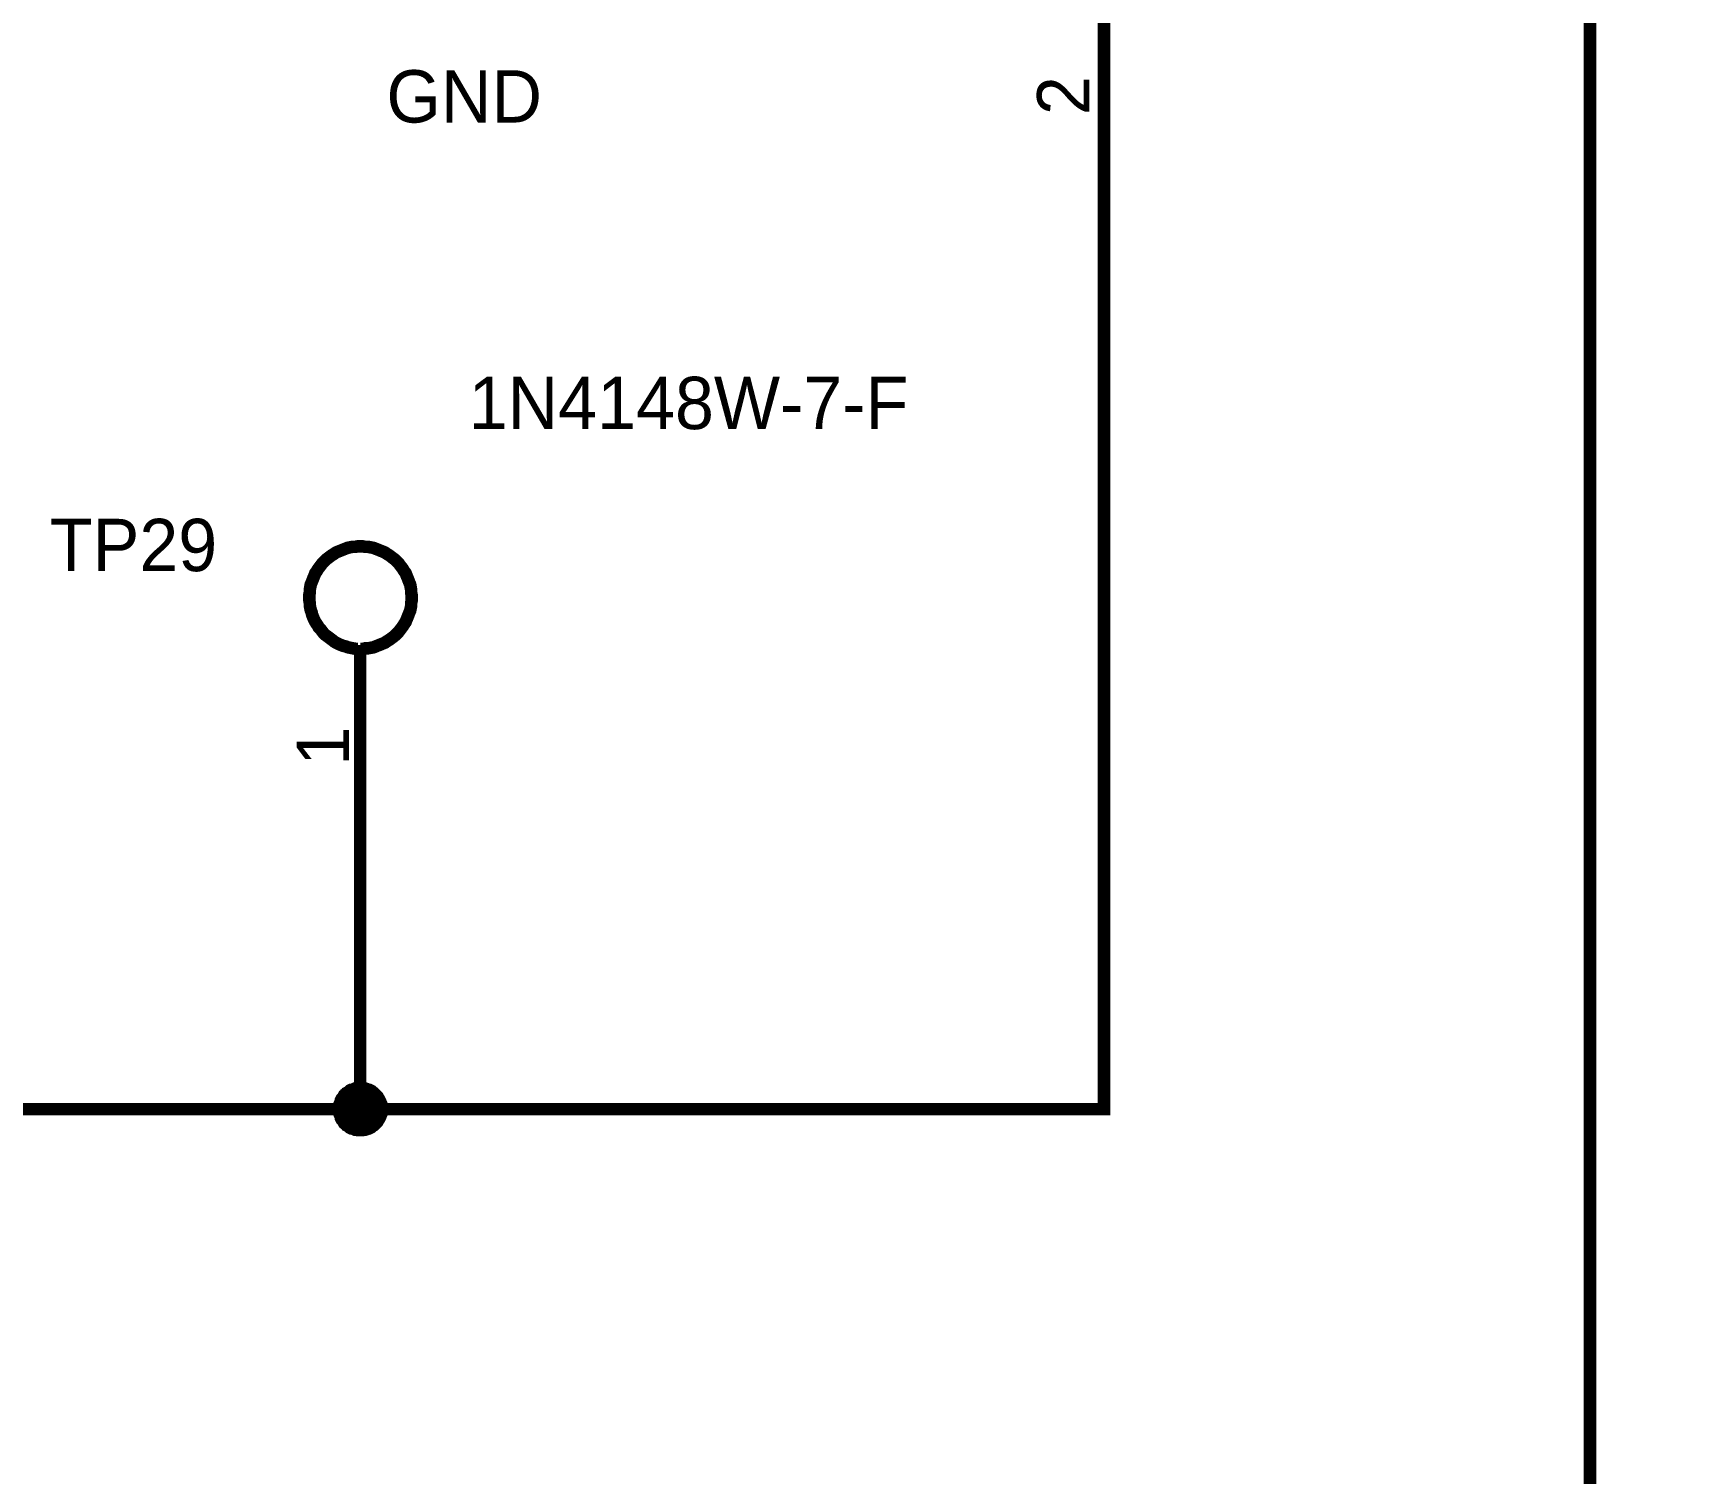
# Model space of a CAD drawing. Header units: millimetres. Extents: x 0 to 800, y 0 to 567.
# Drawn here: x 179.87 to 219.66, y 259.7 to 294.22 of the extents above; entities that cross this region are included whole.
import ezdxf

# ---------------------------------------------------------------- set-up
doc = ezdxf.new("R2010")
doc.units = ezdxf.units.MM
doc.layers.add('Sheet', color=255, linetype='Continuous')

msp = doc.modelspace()

# ---------------------------------------------------------------- linework, layer by layer
at = {"layer": 'Sheet'}
for points, const_width in [([(225.045, 313.392), (225.045, 308.935), (217.172, 308.935), (217.172, 308.857), (217.172, 258.056), (217.172, 241), (222.01, 241)], 0.3), ([(205.524, 295.283), (205.524, 290.21)], 0.3), ([(178.018, 265.649), (178.018, 268.438), (178.018, 268.438), (187.705, 268.438), (205.524, 268.438), (205.524, 290.21)], 0.3), ([(187.705, 281.922), (187.638, 281.922), (187.582, 281.911), (187.515, 281.911), (187.459, 281.9), (187.403, 281.888), (187.347, 281.866), (187.291, 281.844), (187.235, 281.821), (187.179, 281.799), (187.123, 281.776), (187.078, 281.743), (187.022, 281.709), (186.977, 281.676), (186.933, 281.642), (186.888, 281.608), (186.843, 281.564), (186.798, 281.519), (186.765, 281.474), (186.731, 281.429), (186.697, 281.385), (186.664, 281.329), (186.63, 281.284), (186.608, 281.228), (186.585, 281.172), (186.563, 281.116), (186.541, 281.06), (186.518, 281.004), (186.507, 280.937), (186.496, 280.881), (186.496, 280.813), (186.485, 280.757), (186.485, 280.69)], 0.3), ([(188.937, 280.69), (188.937, 280.757), (188.926, 280.813), (188.926, 280.881), (188.915, 280.937), (188.904, 281.004), (188.881, 281.06), (188.859, 281.116), (188.837, 281.172), (188.814, 281.228), (188.792, 281.284), (188.758, 281.329), (188.725, 281.385), (188.691, 281.429), (188.657, 281.474), (188.624, 281.519), (188.579, 281.564), (188.534, 281.608), (188.489, 281.642), (188.445, 281.676), (188.4, 281.709), (188.344, 281.743), (188.299, 281.776), (188.243, 281.799), (188.187, 281.821), (188.131, 281.844), (188.075, 281.866), (188.019, 281.888), (187.952, 281.9), (187.896, 281.911), (187.829, 281.911), (187.773, 281.922), (187.705, 281.922)], 0.3), ([(186.485, 280.69), (186.485, 280.634), (186.496, 280.567), (186.496, 280.511), (186.507, 280.455), (186.518, 280.399), (186.541, 280.343), (186.552, 280.287), (186.574, 280.231), (186.597, 280.175), (186.619, 280.13), (186.653, 280.074), (186.686, 280.029), (186.709, 279.985), (186.753, 279.94), (186.787, 279.895), (186.821, 279.85), (186.865, 279.805), (186.91, 279.772), (186.955, 279.738), (187, 279.705), (187.045, 279.671), (187.089, 279.637), (187.145, 279.604), (187.19, 279.581), (187.246, 279.559), (187.302, 279.537), (187.358, 279.525), (187.414, 279.503), (187.47, 279.492), (187.526, 279.481), (187.593, 279.469), (187.649, 279.469)], 0.3), ([(187.705, 279.469), (187.773, 279.469), (187.829, 279.481), (187.896, 279.481), (187.952, 279.492), (188.019, 279.503), (188.075, 279.525), (188.131, 279.548), (188.187, 279.57), (188.243, 279.593), (188.299, 279.615), (188.344, 279.649), (188.4, 279.682), (188.445, 279.716), (188.489, 279.749), (188.534, 279.783), (188.579, 279.828), (188.624, 279.873), (188.657, 279.917), (188.691, 279.962), (188.725, 280.007), (188.758, 280.063), (188.792, 280.108), (188.814, 280.164), (188.837, 280.22), (188.859, 280.276), (188.881, 280.332), (188.904, 280.388), (188.915, 280.444), (188.926, 280.5), (188.926, 280.567), (188.937, 280.623), (188.937, 280.69)], 0.3), ([(187.705, 279.559), (187.705, 276.054)], 0.3), ([(187.705, 276.054), (187.705, 268.438)], 0.3), ([(187.201, 268.438), (187.201, 268.46), (187.201, 268.494), (187.213, 268.516), (187.213, 268.539), (187.213, 268.561), (187.224, 268.584), (187.235, 268.617), (187.246, 268.64), (187.246, 268.662), (187.257, 268.684), (187.269, 268.696), (187.291, 268.718), (187.302, 268.74), (187.313, 268.763), (187.336, 268.774), (187.347, 268.796), (187.369, 268.808), (187.381, 268.83), (187.403, 268.841), (187.425, 268.852), (187.448, 268.875), (187.459, 268.886), (187.481, 268.897), (187.504, 268.897), (187.526, 268.908), (187.56, 268.92), (187.582, 268.931), (187.605, 268.931), (187.627, 268.931), (187.649, 268.942), (187.683, 268.942), (187.705, 268.942)], 0.3), ([(187.201, 268.438), (187.201, 268.46), (187.201, 268.494), (187.213, 268.516), (187.213, 268.539), (187.213, 268.561), (187.224, 268.584), (187.235, 268.617), (187.246, 268.64), (187.246, 268.662), (187.257, 268.684), (187.269, 268.696), (187.291, 268.718), (187.302, 268.74), (187.313, 268.763), (187.336, 268.774), (187.347, 268.796), (187.369, 268.808), (187.381, 268.83), (187.403, 268.841), (187.425, 268.852), (187.448, 268.875), (187.459, 268.886), (187.481, 268.897), (187.504, 268.897), (187.526, 268.908), (187.56, 268.92), (187.582, 268.931), (187.605, 268.931), (187.627, 268.931), (187.649, 268.942), (187.683, 268.942), (187.705, 268.942)], 0.3), ([(187.201, 268.438), (187.201, 268.46), (187.201, 268.494), (187.213, 268.516), (187.213, 268.539), (187.213, 268.561), (187.224, 268.584), (187.235, 268.617), (187.246, 268.64), (187.246, 268.662), (187.257, 268.684), (187.269, 268.696), (187.291, 268.718), (187.302, 268.74), (187.313, 268.763), (187.336, 268.774), (187.347, 268.796), (187.369, 268.808), (187.381, 268.83), (187.403, 268.841), (187.425, 268.852), (187.448, 268.875), (187.459, 268.886), (187.481, 268.897), (187.504, 268.897), (187.526, 268.908), (187.56, 268.92), (187.582, 268.931), (187.605, 268.931), (187.627, 268.931), (187.649, 268.942), (187.683, 268.942), (187.705, 268.942)], 0.3), ([(187.201, 268.438), (187.201, 268.46), (187.201, 268.494), (187.213, 268.516), (187.213, 268.539), (187.213, 268.561), (187.224, 268.584), (187.235, 268.617), (187.246, 268.64), (187.246, 268.662), (187.257, 268.684), (187.269, 268.696), (187.291, 268.718), (187.302, 268.74), (187.313, 268.763), (187.336, 268.774), (187.347, 268.796), (187.369, 268.808), (187.381, 268.83), (187.403, 268.841), (187.425, 268.852), (187.448, 268.875), (187.459, 268.886), (187.481, 268.897), (187.504, 268.897), (187.526, 268.908), (187.56, 268.92), (187.582, 268.931), (187.605, 268.931), (187.627, 268.931), (187.649, 268.942), (187.683, 268.942), (187.705, 268.942)], 0.3), ([(187.201, 268.438), (187.201, 268.46), (187.201, 268.494), (187.213, 268.516), (187.213, 268.539), (187.213, 268.561), (187.224, 268.584), (187.235, 268.617), (187.246, 268.64), (187.246, 268.662), (187.257, 268.684), (187.269, 268.696), (187.291, 268.718), (187.302, 268.74), (187.313, 268.763), (187.336, 268.774), (187.347, 268.796), (187.369, 268.808), (187.381, 268.83), (187.403, 268.841), (187.425, 268.852), (187.448, 268.875), (187.459, 268.886), (187.481, 268.897), (187.504, 268.897), (187.526, 268.908), (187.56, 268.92), (187.582, 268.931), (187.605, 268.931), (187.627, 268.931), (187.649, 268.942), (187.683, 268.942), (187.705, 268.942)], 0.0991), ([(187.201, 268.438), (187.201, 268.46), (187.201, 268.494), (187.213, 268.516), (187.213, 268.539), (187.213, 268.561), (187.224, 268.584), (187.235, 268.617), (187.246, 268.64), (187.246, 268.662), (187.257, 268.684), (187.269, 268.696), (187.291, 268.718), (187.302, 268.74), (187.313, 268.763), (187.336, 268.774), (187.347, 268.796), (187.369, 268.808), (187.381, 268.83), (187.403, 268.841), (187.425, 268.852), (187.448, 268.875), (187.459, 268.886), (187.481, 268.897), (187.504, 268.897), (187.526, 268.908), (187.56, 268.92), (187.582, 268.931), (187.605, 268.931), (187.627, 268.931), (187.649, 268.942), (187.683, 268.942), (187.705, 268.942)], 0.0991), ([(187.201, 268.438), (187.201, 268.46), (187.201, 268.494), (187.213, 268.516), (187.213, 268.539), (187.213, 268.561), (187.224, 268.584), (187.235, 268.617), (187.246, 268.64), (187.246, 268.662), (187.257, 268.684), (187.269, 268.696), (187.291, 268.718), (187.302, 268.74), (187.313, 268.763), (187.336, 268.774), (187.347, 268.796), (187.369, 268.808), (187.381, 268.83), (187.403, 268.841), (187.425, 268.852), (187.448, 268.875), (187.459, 268.886), (187.481, 268.897), (187.504, 268.897), (187.526, 268.908), (187.56, 268.92), (187.582, 268.931), (187.605, 268.931), (187.627, 268.931), (187.649, 268.942), (187.683, 268.942), (187.705, 268.942)], 0.0991), ([(187.201, 268.438), (187.201, 268.46), (187.201, 268.494), (187.213, 268.516), (187.213, 268.539), (187.213, 268.561), (187.224, 268.584), (187.235, 268.617), (187.246, 268.64), (187.246, 268.662), (187.257, 268.684), (187.269, 268.696), (187.291, 268.718), (187.302, 268.74), (187.313, 268.763), (187.336, 268.774), (187.347, 268.796), (187.369, 268.808), (187.381, 268.83), (187.403, 268.841), (187.425, 268.852), (187.448, 268.875), (187.459, 268.886), (187.481, 268.897), (187.504, 268.897), (187.526, 268.908), (187.56, 268.92), (187.582, 268.931), (187.605, 268.931), (187.627, 268.931), (187.649, 268.942), (187.683, 268.942), (187.705, 268.942)], 0.0991), ([(187.705, 268.942), (187.705, 268.942)], 0.3), ([(187.705, 268.942), (187.728, 268.942), (187.761, 268.942), (187.784, 268.931), (187.806, 268.931), (187.829, 268.931), (187.862, 268.92), (187.885, 268.908), (187.907, 268.897), (187.929, 268.897), (187.952, 268.886), (187.974, 268.875), (187.997, 268.852), (188.008, 268.841), (188.03, 268.83), (188.053, 268.808), (188.064, 268.796), (188.086, 268.774), (188.097, 268.763), (188.12, 268.74), (188.131, 268.718), (188.142, 268.696), (188.153, 268.684), (188.165, 268.662), (188.176, 268.64), (188.187, 268.617), (188.198, 268.584), (188.209, 268.561), (188.209, 268.539), (188.209, 268.516), (188.221, 268.494), (188.221, 268.46), (188.221, 268.438)], 0.3), ([(187.705, 268.942), (187.705, 268.942)], 0.3), ([(187.705, 268.942), (187.728, 268.942), (187.761, 268.942), (187.784, 268.931), (187.806, 268.931), (187.829, 268.931), (187.862, 268.92), (187.885, 268.908), (187.907, 268.897), (187.929, 268.897), (187.952, 268.886), (187.974, 268.875), (187.997, 268.852), (188.008, 268.841), (188.03, 268.83), (188.053, 268.808), (188.064, 268.796), (188.086, 268.774), (188.097, 268.763), (188.12, 268.74), (188.131, 268.718), (188.142, 268.696), (188.153, 268.684), (188.165, 268.662), (188.176, 268.64), (188.187, 268.617), (188.198, 268.584), (188.209, 268.561), (188.209, 268.539), (188.209, 268.516), (188.221, 268.494), (188.221, 268.46), (188.221, 268.438)], 0.3), ([(187.705, 268.942), (187.705, 268.942)], 0.3), ([(187.705, 268.942), (187.728, 268.942), (187.761, 268.942), (187.784, 268.931), (187.806, 268.931), (187.829, 268.931), (187.862, 268.92), (187.885, 268.908), (187.907, 268.897), (187.929, 268.897), (187.952, 268.886), (187.974, 268.875), (187.997, 268.852), (188.008, 268.841), (188.03, 268.83), (188.053, 268.808), (188.064, 268.796), (188.086, 268.774), (188.097, 268.763), (188.12, 268.74), (188.131, 268.718), (188.142, 268.696), (188.153, 268.684), (188.165, 268.662), (188.176, 268.64), (188.187, 268.617), (188.198, 268.584), (188.209, 268.561), (188.209, 268.539), (188.209, 268.516), (188.221, 268.494), (188.221, 268.46), (188.221, 268.438)], 0.3), ([(187.705, 268.942), (187.705, 268.942)], 0.3), ([(187.705, 268.942), (187.728, 268.942), (187.761, 268.942), (187.784, 268.931), (187.806, 268.931), (187.829, 268.931), (187.862, 268.92), (187.885, 268.908), (187.907, 268.897), (187.929, 268.897), (187.952, 268.886), (187.974, 268.875), (187.997, 268.852), (188.008, 268.841), (188.03, 268.83), (188.053, 268.808), (188.064, 268.796), (188.086, 268.774), (188.097, 268.763), (188.12, 268.74), (188.131, 268.718), (188.142, 268.696), (188.153, 268.684), (188.165, 268.662), (188.176, 268.64), (188.187, 268.617), (188.198, 268.584), (188.209, 268.561), (188.209, 268.539), (188.209, 268.516), (188.221, 268.494), (188.221, 268.46), (188.221, 268.438)], 0.3), ([(187.705, 268.942), (187.705, 268.942)], 0.0991), ([(187.705, 268.942), (187.728, 268.942), (187.761, 268.942), (187.784, 268.931), (187.806, 268.931), (187.829, 268.931), (187.862, 268.92), (187.885, 268.908), (187.907, 268.897), (187.929, 268.897), (187.952, 268.886), (187.974, 268.875), (187.997, 268.852), (188.008, 268.841), (188.03, 268.83), (188.053, 268.808), (188.064, 268.796), (188.086, 268.774), (188.097, 268.763), (188.12, 268.74), (188.131, 268.718), (188.142, 268.696), (188.153, 268.684), (188.165, 268.662), (188.176, 268.64), (188.187, 268.617), (188.198, 268.584), (188.209, 268.561), (188.209, 268.539), (188.209, 268.516), (188.221, 268.494), (188.221, 268.46), (188.221, 268.438)], 0.0991), ([(187.705, 268.942), (187.705, 268.942)], 0.0991), ([(187.705, 268.942), (187.728, 268.942), (187.761, 268.942), (187.784, 268.931), (187.806, 268.931), (187.829, 268.931), (187.862, 268.92), (187.885, 268.908), (187.907, 268.897), (187.929, 268.897), (187.952, 268.886), (187.974, 268.875), (187.997, 268.852), (188.008, 268.841), (188.03, 268.83), (188.053, 268.808), (188.064, 268.796), (188.086, 268.774), (188.097, 268.763), (188.12, 268.74), (188.131, 268.718), (188.142, 268.696), (188.153, 268.684), (188.165, 268.662), (188.176, 268.64), (188.187, 268.617), (188.198, 268.584), (188.209, 268.561), (188.209, 268.539), (188.209, 268.516), (188.221, 268.494), (188.221, 268.46), (188.221, 268.438)], 0.0991), ([(187.705, 268.942), (187.705, 268.942)], 0.0991), ([(187.705, 268.942), (187.728, 268.942), (187.761, 268.942), (187.784, 268.931), (187.806, 268.931), (187.829, 268.931), (187.862, 268.92), (187.885, 268.908), (187.907, 268.897), (187.929, 268.897), (187.952, 268.886), (187.974, 268.875), (187.997, 268.852), (188.008, 268.841), (188.03, 268.83), (188.053, 268.808), (188.064, 268.796), (188.086, 268.774), (188.097, 268.763), (188.12, 268.74), (188.131, 268.718), (188.142, 268.696), (188.153, 268.684), (188.165, 268.662), (188.176, 268.64), (188.187, 268.617), (188.198, 268.584), (188.209, 268.561), (188.209, 268.539), (188.209, 268.516), (188.221, 268.494), (188.221, 268.46), (188.221, 268.438)], 0.0991), ([(187.705, 268.942), (187.705, 268.942)], 0.0991), ([(187.705, 268.942), (187.728, 268.942), (187.761, 268.942), (187.784, 268.931), (187.806, 268.931), (187.829, 268.931), (187.862, 268.92), (187.885, 268.908), (187.907, 268.897), (187.929, 268.897), (187.952, 268.886), (187.974, 268.875), (187.997, 268.852), (188.008, 268.841), (188.03, 268.83), (188.053, 268.808), (188.064, 268.796), (188.086, 268.774), (188.097, 268.763), (188.12, 268.74), (188.131, 268.718), (188.142, 268.696), (188.153, 268.684), (188.165, 268.662), (188.176, 268.64), (188.187, 268.617), (188.198, 268.584), (188.209, 268.561), (188.209, 268.539), (188.209, 268.516), (188.221, 268.494), (188.221, 268.46), (188.221, 268.438)], 0.0991), ([(187.705, 267.934), (187.683, 267.934), (187.649, 267.934), (187.627, 267.945), (187.605, 267.945), (187.582, 267.945), (187.56, 267.956), (187.526, 267.968), (187.504, 267.979), (187.481, 267.979), (187.459, 267.99), (187.448, 268.001), (187.425, 268.024), (187.403, 268.035), (187.381, 268.046), (187.369, 268.068), (187.347, 268.08), (187.336, 268.102), (187.313, 268.113), (187.302, 268.136), (187.291, 268.158), (187.269, 268.18), (187.257, 268.192), (187.246, 268.214), (187.246, 268.236), (187.235, 268.259), (187.224, 268.292), (187.213, 268.315), (187.213, 268.337), (187.213, 268.36), (187.201, 268.382), (187.201, 268.416), (187.201, 268.438)], 0.3), ([(187.201, 268.438), (187.201, 268.438)], 0.3), ([(187.705, 267.934), (187.683, 267.934), (187.649, 267.934), (187.627, 267.945), (187.605, 267.945), (187.582, 267.945), (187.56, 267.956), (187.526, 267.968), (187.504, 267.979), (187.481, 267.979), (187.459, 267.99), (187.448, 268.001), (187.425, 268.024), (187.403, 268.035), (187.381, 268.046), (187.369, 268.068), (187.347, 268.08), (187.336, 268.102), (187.313, 268.113), (187.302, 268.136), (187.291, 268.158), (187.269, 268.18), (187.257, 268.192), (187.246, 268.214), (187.246, 268.236), (187.235, 268.259), (187.224, 268.292), (187.213, 268.315), (187.213, 268.337), (187.213, 268.36), (187.201, 268.382), (187.201, 268.416), (187.201, 268.438)], 0.3), ([(187.201, 268.438), (187.201, 268.438)], 0.3), ([(187.705, 267.934), (187.683, 267.934), (187.649, 267.934), (187.627, 267.945), (187.605, 267.945), (187.582, 267.945), (187.56, 267.956), (187.526, 267.968), (187.504, 267.979), (187.481, 267.979), (187.459, 267.99), (187.448, 268.001), (187.425, 268.024), (187.403, 268.035), (187.381, 268.046), (187.369, 268.068), (187.347, 268.08), (187.336, 268.102), (187.313, 268.113), (187.302, 268.136), (187.291, 268.158), (187.269, 268.18), (187.257, 268.192), (187.246, 268.214), (187.246, 268.236), (187.235, 268.259), (187.224, 268.292), (187.213, 268.315), (187.213, 268.337), (187.213, 268.36), (187.201, 268.382), (187.201, 268.416), (187.201, 268.438)], 0.3), ([(187.201, 268.438), (187.201, 268.438)], 0.3), ([(187.705, 267.934), (187.683, 267.934), (187.649, 267.934), (187.627, 267.945), (187.605, 267.945), (187.582, 267.945), (187.56, 267.956), (187.526, 267.968), (187.504, 267.979), (187.481, 267.979), (187.459, 267.99), (187.448, 268.001), (187.425, 268.024), (187.403, 268.035), (187.381, 268.046), (187.369, 268.068), (187.347, 268.08), (187.336, 268.102), (187.313, 268.113), (187.302, 268.136), (187.291, 268.158), (187.269, 268.18), (187.257, 268.192), (187.246, 268.214), (187.246, 268.236), (187.235, 268.259), (187.224, 268.292), (187.213, 268.315), (187.213, 268.337), (187.213, 268.36), (187.201, 268.382), (187.201, 268.416), (187.201, 268.438)], 0.3), ([(187.201, 268.438), (187.201, 268.438)], 0.3), ([(188.221, 268.438), (188.221, 268.416), (188.221, 268.382), (188.209, 268.36), (188.209, 268.337), (188.209, 268.315), (188.198, 268.292), (188.187, 268.259), (188.176, 268.236), (188.165, 268.214), (188.153, 268.192), (188.142, 268.18), (188.131, 268.158), (188.12, 268.136), (188.097, 268.113), (188.086, 268.102), (188.064, 268.08), (188.053, 268.068), (188.03, 268.046), (188.008, 268.035), (187.997, 268.024), (187.974, 268.001), (187.952, 267.99), (187.929, 267.979), (187.907, 267.979), (187.885, 267.968), (187.862, 267.956), (187.829, 267.945), (187.806, 267.945), (187.784, 267.945), (187.761, 267.934), (187.728, 267.934), (187.705, 267.934)], 0.3), ([(188.221, 268.438), (188.221, 268.416), (188.221, 268.382), (188.209, 268.36), (188.209, 268.337), (188.209, 268.315), (188.198, 268.292), (188.187, 268.259), (188.176, 268.236), (188.165, 268.214), (188.153, 268.192), (188.142, 268.18), (188.131, 268.158), (188.12, 268.136), (188.097, 268.113), (188.086, 268.102), (188.064, 268.08), (188.053, 268.068), (188.03, 268.046), (188.008, 268.035), (187.997, 268.024), (187.974, 268.001), (187.952, 267.99), (187.929, 267.979), (187.907, 267.979), (187.885, 267.968), (187.862, 267.956), (187.829, 267.945), (187.806, 267.945), (187.784, 267.945), (187.761, 267.934), (187.728, 267.934), (187.705, 267.934)], 0.3), ([(188.221, 268.438), (188.221, 268.416), (188.221, 268.382), (188.209, 268.36), (188.209, 268.337), (188.209, 268.315), (188.198, 268.292), (188.187, 268.259), (188.176, 268.236), (188.165, 268.214), (188.153, 268.192), (188.142, 268.18), (188.131, 268.158), (188.12, 268.136), (188.097, 268.113), (188.086, 268.102), (188.064, 268.08), (188.053, 268.068), (188.03, 268.046), (188.008, 268.035), (187.997, 268.024), (187.974, 268.001), (187.952, 267.99), (187.929, 267.979), (187.907, 267.979), (187.885, 267.968), (187.862, 267.956), (187.829, 267.945), (187.806, 267.945), (187.784, 267.945), (187.761, 267.934), (187.728, 267.934), (187.705, 267.934)], 0.3), ([(188.221, 268.438), (188.221, 268.416), (188.221, 268.382), (188.209, 268.36), (188.209, 268.337), (188.209, 268.315), (188.198, 268.292), (188.187, 268.259), (188.176, 268.236), (188.165, 268.214), (188.153, 268.192), (188.142, 268.18), (188.131, 268.158), (188.12, 268.136), (188.097, 268.113), (188.086, 268.102), (188.064, 268.08), (188.053, 268.068), (188.03, 268.046), (188.008, 268.035), (187.997, 268.024), (187.974, 268.001), (187.952, 267.99), (187.929, 267.979), (187.907, 267.979), (187.885, 267.968), (187.862, 267.956), (187.829, 267.945), (187.806, 267.945), (187.784, 267.945), (187.761, 267.934), (187.728, 267.934), (187.705, 267.934)], 0.3), ([(188.221, 268.438), (188.221, 268.438), (188.221, 268.438), (188.221, 268.438), (188.221, 268.438), (188.221, 268.438), (188.221, 268.438), (188.221, 268.438), (188.221, 268.438), (188.221, 268.438), (188.221, 268.438), (188.221, 268.438), (188.221, 268.438), (188.221, 268.438), (188.221, 268.438), (188.221, 268.438), (188.221, 268.438), (188.221, 268.438), (188.221, 268.438), (188.221, 268.438), (188.221, 268.438), (188.221, 268.438), (188.221, 268.438), (188.221, 268.438), (188.221, 268.438), (188.221, 268.438), (188.221, 268.438), (188.221, 268.438), (188.221, 268.438), (188.221, 268.438), (188.221, 268.438), (188.221, 268.438), (188.221, 268.438)], 0.3), ([(188.221, 268.438), (188.221, 268.438)], 0.3), ([(188.221, 268.438), (188.221, 268.438), (188.221, 268.438), (188.221, 268.438), (188.221, 268.438), (188.221, 268.438), (188.221, 268.438), (188.221, 268.438), (188.221, 268.438), (188.221, 268.438), (188.221, 268.438), (188.221, 268.438), (188.221, 268.438), (188.221, 268.438), (188.221, 268.438), (188.221, 268.438), (188.221, 268.438), (188.221, 268.438), (188.221, 268.438), (188.221, 268.438), (188.221, 268.438), (188.221, 268.438), (188.221, 268.438), (188.221, 268.438), (188.221, 268.438), (188.221, 268.438), (188.221, 268.438), (188.221, 268.438), (188.221, 268.438), (188.221, 268.438), (188.221, 268.438), (188.221, 268.438), (188.221, 268.438)], 0.3), ([(188.221, 268.438), (188.221, 268.438)], 0.3), ([(188.221, 268.438), (188.221, 268.438), (188.221, 268.438), (188.221, 268.438), (188.221, 268.438), (188.221, 268.438), (188.221, 268.438), (188.221, 268.438), (188.221, 268.438), (188.221, 268.438), (188.221, 268.438), (188.221, 268.438), (188.221, 268.438), (188.221, 268.438), (188.221, 268.438), (188.221, 268.438), (188.221, 268.438), (188.221, 268.438), (188.221, 268.438), (188.221, 268.438), (188.221, 268.438), (188.221, 268.438), (188.221, 268.438), (188.221, 268.438), (188.221, 268.438), (188.221, 268.438), (188.221, 268.438), (188.221, 268.438), (188.221, 268.438), (188.221, 268.438), (188.221, 268.438), (188.221, 268.438), (188.221, 268.438)], 0.3), ([(188.221, 268.438), (188.221, 268.438)], 0.3), ([(188.221, 268.438), (188.221, 268.438), (188.221, 268.438), (188.221, 268.438), (188.221, 268.438), (188.221, 268.438), (188.221, 268.438), (188.221, 268.438), (188.221, 268.438), (188.221, 268.438), (188.221, 268.438), (188.221, 268.438), (188.221, 268.438), (188.221, 268.438), (188.221, 268.438), (188.221, 268.438), (188.221, 268.438), (188.221, 268.438), (188.221, 268.438), (188.221, 268.438), (188.221, 268.438), (188.221, 268.438), (188.221, 268.438), (188.221, 268.438), (188.221, 268.438), (188.221, 268.438), (188.221, 268.438), (188.221, 268.438), (188.221, 268.438), (188.221, 268.438), (188.221, 268.438), (188.221, 268.438), (188.221, 268.438)], 0.3), ([(188.221, 268.438), (188.221, 268.438)], 0.3), ([(187.705, 267.934), (187.683, 267.934), (187.649, 267.934), (187.627, 267.945), (187.605, 267.945), (187.582, 267.945), (187.56, 267.956), (187.526, 267.968), (187.504, 267.979), (187.481, 267.979), (187.459, 267.99), (187.448, 268.001), (187.425, 268.024), (187.403, 268.035), (187.381, 268.046), (187.369, 268.068), (187.347, 268.08), (187.336, 268.102), (187.313, 268.113), (187.302, 268.136), (187.291, 268.158), (187.269, 268.18), (187.257, 268.192), (187.246, 268.214), (187.246, 268.236), (187.235, 268.259), (187.224, 268.292), (187.213, 268.315), (187.213, 268.337), (187.213, 268.36), (187.201, 268.382), (187.201, 268.416), (187.201, 268.438)], 0.0991), ([(187.201, 268.438), (187.201, 268.438)], 0.0991), ([(187.705, 267.934), (187.683, 267.934), (187.649, 267.934), (187.627, 267.945), (187.605, 267.945), (187.582, 267.945), (187.56, 267.956), (187.526, 267.968), (187.504, 267.979), (187.481, 267.979), (187.459, 267.99), (187.448, 268.001), (187.425, 268.024), (187.403, 268.035), (187.381, 268.046), (187.369, 268.068), (187.347, 268.08), (187.336, 268.102), (187.313, 268.113), (187.302, 268.136), (187.291, 268.158), (187.269, 268.18), (187.257, 268.192), (187.246, 268.214), (187.246, 268.236), (187.235, 268.259), (187.224, 268.292), (187.213, 268.315), (187.213, 268.337), (187.213, 268.36), (187.201, 268.382), (187.201, 268.416), (187.201, 268.438)], 0.0991), ([(187.201, 268.438), (187.201, 268.438)], 0.0991), ([(187.705, 267.934), (187.683, 267.934), (187.649, 267.934), (187.627, 267.945), (187.605, 267.945), (187.582, 267.945), (187.56, 267.956), (187.526, 267.968), (187.504, 267.979), (187.481, 267.979), (187.459, 267.99), (187.448, 268.001), (187.425, 268.024), (187.403, 268.035), (187.381, 268.046), (187.369, 268.068), (187.347, 268.08), (187.336, 268.102), (187.313, 268.113), (187.302, 268.136), (187.291, 268.158), (187.269, 268.18), (187.257, 268.192), (187.246, 268.214), (187.246, 268.236), (187.235, 268.259), (187.224, 268.292), (187.213, 268.315), (187.213, 268.337), (187.213, 268.36), (187.201, 268.382), (187.201, 268.416), (187.201, 268.438)], 0.0991), ([(187.201, 268.438), (187.201, 268.438)], 0.0991), ([(187.705, 267.934), (187.683, 267.934), (187.649, 267.934), (187.627, 267.945), (187.605, 267.945), (187.582, 267.945), (187.56, 267.956), (187.526, 267.968), (187.504, 267.979), (187.481, 267.979), (187.459, 267.99), (187.448, 268.001), (187.425, 268.024), (187.403, 268.035), (187.381, 268.046), (187.369, 268.068), (187.347, 268.08), (187.336, 268.102), (187.313, 268.113), (187.302, 268.136), (187.291, 268.158), (187.269, 268.18), (187.257, 268.192), (187.246, 268.214), (187.246, 268.236), (187.235, 268.259), (187.224, 268.292), (187.213, 268.315), (187.213, 268.337), (187.213, 268.36), (187.201, 268.382), (187.201, 268.416), (187.201, 268.438)], 0.0991), ([(187.201, 268.438), (187.201, 268.438)], 0.0991), ([(188.221, 268.438), (188.221, 268.416), (188.221, 268.382), (188.209, 268.36), (188.209, 268.337), (188.209, 268.315), (188.198, 268.292), (188.187, 268.259), (188.176, 268.236), (188.165, 268.214), (188.153, 268.192), (188.142, 268.18), (188.131, 268.158), (188.12, 268.136), (188.097, 268.113), (188.086, 268.102), (188.064, 268.08), (188.053, 268.068), (188.03, 268.046), (188.008, 268.035), (187.997, 268.024), (187.974, 268.001), (187.952, 267.99), (187.929, 267.979), (187.907, 267.979), (187.885, 267.968), (187.862, 267.956), (187.829, 267.945), (187.806, 267.945), (187.784, 267.945), (187.761, 267.934), (187.728, 267.934), (187.705, 267.934)], 0.0991), ([(188.221, 268.438), (188.221, 268.416), (188.221, 268.382), (188.209, 268.36), (188.209, 268.337), (188.209, 268.315), (188.198, 268.292), (188.187, 268.259), (188.176, 268.236), (188.165, 268.214), (188.153, 268.192), (188.142, 268.18), (188.131, 268.158), (188.12, 268.136), (188.097, 268.113), (188.086, 268.102), (188.064, 268.08), (188.053, 268.068), (188.03, 268.046), (188.008, 268.035), (187.997, 268.024), (187.974, 268.001), (187.952, 267.99), (187.929, 267.979), (187.907, 267.979), (187.885, 267.968), (187.862, 267.956), (187.829, 267.945), (187.806, 267.945), (187.784, 267.945), (187.761, 267.934), (187.728, 267.934), (187.705, 267.934)], 0.0991), ([(188.221, 268.438), (188.221, 268.416), (188.221, 268.382), (188.209, 268.36), (188.209, 268.337), (188.209, 268.315), (188.198, 268.292), (188.187, 268.259), (188.176, 268.236), (188.165, 268.214), (188.153, 268.192), (188.142, 268.18), (188.131, 268.158), (188.12, 268.136), (188.097, 268.113), (188.086, 268.102), (188.064, 268.08), (188.053, 268.068), (188.03, 268.046), (188.008, 268.035), (187.997, 268.024), (187.974, 268.001), (187.952, 267.99), (187.929, 267.979), (187.907, 267.979), (187.885, 267.968), (187.862, 267.956), (187.829, 267.945), (187.806, 267.945), (187.784, 267.945), (187.761, 267.934), (187.728, 267.934), (187.705, 267.934)], 0.0991), ([(188.221, 268.438), (188.221, 268.416), (188.221, 268.382), (188.209, 268.36), (188.209, 268.337), (188.209, 268.315), (188.198, 268.292), (188.187, 268.259), (188.176, 268.236), (188.165, 268.214), (188.153, 268.192), (188.142, 268.18), (188.131, 268.158), (188.12, 268.136), (188.097, 268.113), (188.086, 268.102), (188.064, 268.08), (188.053, 268.068), (188.03, 268.046), (188.008, 268.035), (187.997, 268.024), (187.974, 268.001), (187.952, 267.99), (187.929, 267.979), (187.907, 267.979), (187.885, 267.968), (187.862, 267.956), (187.829, 267.945), (187.806, 267.945), (187.784, 267.945), (187.761, 267.934), (187.728, 267.934), (187.705, 267.934)], 0.0991), ([(188.221, 268.438), (188.221, 268.438), (188.221, 268.438), (188.221, 268.438), (188.221, 268.438), (188.221, 268.438), (188.221, 268.438), (188.221, 268.438), (188.221, 268.438), (188.221, 268.438), (188.221, 268.438), (188.221, 268.438), (188.221, 268.438), (188.221, 268.438), (188.221, 268.438), (188.221, 268.438), (188.221, 268.438), (188.221, 268.438), (188.221, 268.438), (188.221, 268.438), (188.221, 268.438), (188.221, 268.438), (188.221, 268.438), (188.221, 268.438), (188.221, 268.438), (188.221, 268.438), (188.221, 268.438), (188.221, 268.438), (188.221, 268.438), (188.221, 268.438), (188.221, 268.438), (188.221, 268.438), (188.221, 268.438)], 0.0991), ([(188.221, 268.438), (188.221, 268.438)], 0.0991), ([(188.221, 268.438), (188.221, 268.438), (188.221, 268.438), (188.221, 268.438), (188.221, 268.438), (188.221, 268.438), (188.221, 268.438), (188.221, 268.438), (188.221, 268.438), (188.221, 268.438), (188.221, 268.438), (188.221, 268.438), (188.221, 268.438), (188.221, 268.438), (188.221, 268.438), (188.221, 268.438), (188.221, 268.438), (188.221, 268.438), (188.221, 268.438), (188.221, 268.438), (188.221, 268.438), (188.221, 268.438), (188.221, 268.438), (188.221, 268.438), (188.221, 268.438), (188.221, 268.438), (188.221, 268.438), (188.221, 268.438), (188.221, 268.438), (188.221, 268.438), (188.221, 268.438), (188.221, 268.438), (188.221, 268.438)], 0.0991), ([(188.221, 268.438), (188.221, 268.438)], 0.0991), ([(188.221, 268.438), (188.221, 268.438), (188.221, 268.438), (188.221, 268.438), (188.221, 268.438), (188.221, 268.438), (188.221, 268.438), (188.221, 268.438), (188.221, 268.438), (188.221, 268.438), (188.221, 268.438), (188.221, 268.438), (188.221, 268.438), (188.221, 268.438), (188.221, 268.438), (188.221, 268.438), (188.221, 268.438), (188.221, 268.438), (188.221, 268.438), (188.221, 268.438), (188.221, 268.438), (188.221, 268.438), (188.221, 268.438), (188.221, 268.438), (188.221, 268.438), (188.221, 268.438), (188.221, 268.438), (188.221, 268.438), (188.221, 268.438), (188.221, 268.438), (188.221, 268.438), (188.221, 268.438), (188.221, 268.438)], 0.0991), ([(188.221, 268.438), (188.221, 268.438)], 0.0991), ([(188.221, 268.438), (188.221, 268.438), (188.221, 268.438), (188.221, 268.438), (188.221, 268.438), (188.221, 268.438), (188.221, 268.438), (188.221, 268.438), (188.221, 268.438), (188.221, 268.438), (188.221, 268.438), (188.221, 268.438), (188.221, 268.438), (188.221, 268.438), (188.221, 268.438), (188.221, 268.438), (188.221, 268.438), (188.221, 268.438), (188.221, 268.438), (188.221, 268.438), (188.221, 268.438), (188.221, 268.438), (188.221, 268.438), (188.221, 268.438), (188.221, 268.438), (188.221, 268.438), (188.221, 268.438), (188.221, 268.438), (188.221, 268.438), (188.221, 268.438), (188.221, 268.438), (188.221, 268.438), (188.221, 268.438)], 0.0991), ([(188.221, 268.438), (188.221, 268.438)], 0.0991)]:
    msp.add_lwpolyline(points, dxfattribs=dict(at, const_width=const_width))
at = {"layer": 'Sheet', "const_width": 0.508}
msp.add_lwpolyline([(187.449, 268.445, 1), (187.957, 268.445, 1)], format="xyb", close=True, dxfattribs=at)

# ---------------------------------------------------------------- texts
at = {"layer": 'Sheet'}
for s, height, p in [('GND', 1.2543, (188.333, 292.08)), ('1N4148W-7-F', 1.25433, (190.304, 284.733)), ('TP29', 1.2543, (180.269, 281.329))]:
    msp.add_text(s, height=height, dxfattribs=at).set_placement(p)
for s, p in [('2', (205.177, 292.259)), ('1', (187.437, 276.67))]:
    msp.add_text(s, height=1.254, rotation=90, dxfattribs=at).set_placement(p)

doc.saveas('drawing.dxf')
